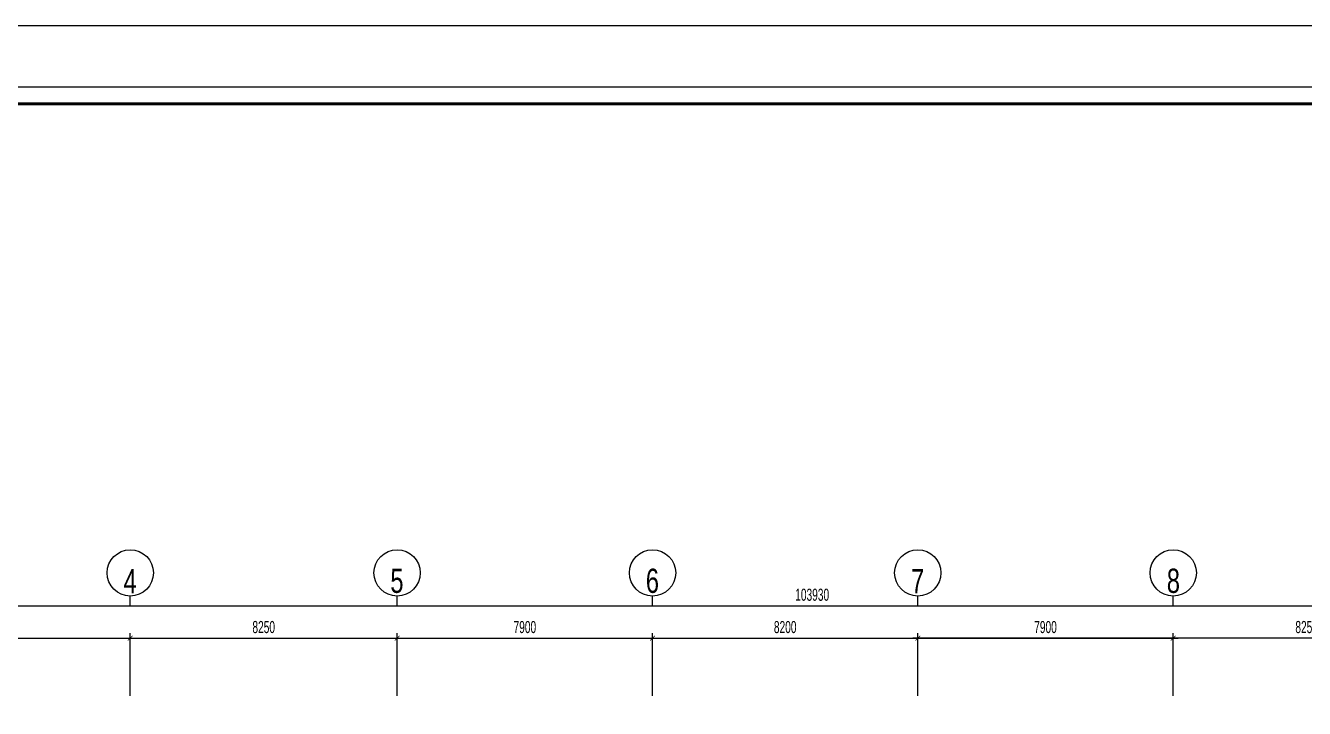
# Model space of a CAD drawing. Extents: x 1719887 to 1865417, y -150890 to 59748.
# Drawn here: x 1759431 to 1798976, y 38634 to 59748 of the extents above; entities that cross this region are included whole.
import ezdxf

# ---------------------------------------------------------------- set-up
doc = ezdxf.new("R2010")
doc.units = 0
doc.header["$LTSCALE"] = 1000
doc.header["$MEASUREMENT"] = 0
doc.header["$PDMODE"] = 3
doc.layers.get('0').update_dxf_attribs({"linetype": 'CONTINUOUS'})
doc.layers.get('Defpoints').update_dxf_attribs({"linetype": 'CONTINUOUS'})
for name, color, linetype in [('CDC-KHUNGTEN', 7, 'CONTINUOUS'), ('CDC.02.DIM', 1, 'CONTINUOUS'), ('CDC.06.TEXT', 2, 'CONTINUOUS'), ('KCS_CHI', 1, 'CONTINUOUS')]:
    doc.layers.add(name, color=color, linetype=linetype)
doc.styles.add('ARIAL', font='arial.ttf', dxfattribs={"width": 0.6})
doc.dimstyles.new('D150', dxfattribs={"dimscale": 150, "dimtxt": 2.5, "dimasz": 1, "dimexe": 1, "dimexo": 0, "dimgap": 1, "dimtad": 1, "dimdec": 0, "dimdsep": 46, "dimtxsty": 'ARIAL', "dimblk": 'ARCHTICK', "dimcen": 1, "dimdle": 1, "dimclrd": 1, "dimclre": 1, "dimclrt": 2, "dimadec": 0, "dimazin": 0, "dimtfac": 0.00072, "dimtdec": 0, "dimtix": 1, "dimtmove": 2, "dimatfit": 3, "dimldrblk": 'ARCHTICK', "dimfxl": 1, "dimtolj": 1, "dimlwd": -1, "dimlwe": -1, "dimarcsym": 0})

# ---------------------------------------------------------------- blocks, each defined once
blk = doc.blocks.new('_ARCHTICK')
at = {"color": 0, "linetype": 'ByBlock', "const_width": 0.15}
blk.add_lwpolyline([(-0.5, -0.5), (0.5, 0.5)], dxfattribs=at)
blk = doc.blocks.new('*D1014')
at = {"layer": 'CDC.02.DIM', "color": 1, "transparency": 16777216}
for p, q in [((1754270, 40806), (1762820, 40806)), ((1754420, 39026), (1754420, 40956)), ((1762670, 39026), (1762670, 40956))]:
    blk.add_line(p, q, dxfattribs=at)
at = {"layer": 'Defpoints', "color": 0, "transparency": 16777216}
for p in [(1762670, 40806), (1754420, 39026), (1762670, 39026)]:
    blk.add_point(p, dxfattribs=at)
at = {"layer": 'CDC.02.DIM', "color": 1, "transparency": 16777216, "xscale": 150, "yscale": 150, "zscale": 150, "rotation": 180}
blk.add_blockref('_ARCHTICK', (1754420, 40806), dxfattribs=at)
at = {"layer": 'CDC.02.DIM', "color": 1, "transparency": 16777216, "xscale": 150, "yscale": 150, "zscale": 150}
blk.add_blockref('_ARCHTICK', (1762670, 40806), dxfattribs=at)
at = {"layer": 'CDC.02.DIM', "color": 2, "transparency": 16777216, "insert": (1758545, 41147), "char_height": 375, "attachment_point": 5, "style": 'ARIAL'}
blk.add_mtext('\\A1;8250', dxfattribs=at)
blk = doc.blocks.new('*D1015')
at = {"layer": 'CDC.02.DIM', "color": 1, "transparency": 16777216}
for p, q in [((1762520, 40806), (1771070, 40806)), ((1762670, 39026), (1762670, 40956)), ((1770920, 39026), (1770920, 40956))]:
    blk.add_line(p, q, dxfattribs=at)
at = {"layer": 'Defpoints', "color": 0, "transparency": 16777216}
for p in [(1770920, 40806), (1762670, 39026), (1770920, 39026)]:
    blk.add_point(p, dxfattribs=at)
at = {"layer": 'CDC.02.DIM', "color": 1, "transparency": 16777216, "xscale": 150, "yscale": 150, "zscale": 150, "rotation": 180}
blk.add_blockref('_ARCHTICK', (1762670, 40806), dxfattribs=at)
at = {"layer": 'CDC.02.DIM', "color": 1, "transparency": 16777216, "xscale": 150, "yscale": 150, "zscale": 150}
blk.add_blockref('_ARCHTICK', (1770920, 40806), dxfattribs=at)
at = {"layer": 'CDC.02.DIM', "color": 2, "transparency": 16777216, "insert": (1766795, 41147), "char_height": 375, "attachment_point": 5, "style": 'ARIAL'}
blk.add_mtext('\\A1;8250', dxfattribs=at)
blk = doc.blocks.new('*D1016')
at = {"layer": 'CDC.02.DIM', "color": 1, "transparency": 16777216}
for p, q in [((1731790, 39026), (1731790, 41956)), ((1835720, 39026), (1835720, 41956)), ((1731640, 41806), (1835870, 41806))]:
    blk.add_line(p, q, dxfattribs=at)
at = {"layer": 'Defpoints', "color": 0, "transparency": 16777216}
for p in [(1835720, 41806), (1731790, 39026), (1835720, 39026)]:
    blk.add_point(p, dxfattribs=at)
at = {"layer": 'CDC.02.DIM', "color": 1, "transparency": 16777216, "xscale": 150, "yscale": 150, "zscale": 150, "rotation": 180}
blk.add_blockref('_ARCHTICK', (1731790, 41806), dxfattribs=at)
at = {"layer": 'CDC.02.DIM', "color": 1, "transparency": 16777216, "xscale": 150, "yscale": 150, "zscale": 150}
blk.add_blockref('_ARCHTICK', (1835720, 41806), dxfattribs=at)
at = {"layer": 'CDC.02.DIM', "color": 2, "transparency": 16777216, "insert": (1783755, 42147), "char_height": 375, "attachment_point": 5, "style": 'ARIAL'}
blk.add_mtext('\\A1;103930', dxfattribs=at)
blk = doc.blocks.new('*D1017')
at = {"layer": 'CDC.02.DIM', "color": 1, "transparency": 16777216}
for p, q in [((1770770, 40806), (1778970, 40806)), ((1770920, 39026), (1770920, 40956)), ((1778820, 39026), (1778820, 40956))]:
    blk.add_line(p, q, dxfattribs=at)
at = {"layer": 'Defpoints', "color": 0, "transparency": 16777216}
for p in [(1778820, 40806), (1770920, 39026), (1778820, 39026)]:
    blk.add_point(p, dxfattribs=at)
at = {"layer": 'CDC.02.DIM', "color": 1, "transparency": 16777216, "xscale": 150, "yscale": 150, "zscale": 150, "rotation": 180}
blk.add_blockref('_ARCHTICK', (1770920, 40806), dxfattribs=at)
at = {"layer": 'CDC.02.DIM', "color": 1, "transparency": 16777216, "xscale": 150, "yscale": 150, "zscale": 150}
blk.add_blockref('_ARCHTICK', (1778820, 40806), dxfattribs=at)
at = {"layer": 'CDC.02.DIM', "color": 2, "transparency": 16777216, "insert": (1774870, 41147), "char_height": 375, "attachment_point": 5, "style": 'ARIAL'}
blk.add_mtext('\\A1;7900', dxfattribs=at)
blk = doc.blocks.new('*D1018')
at = {"layer": 'CDC.02.DIM', "color": 1, "transparency": 16777216}
for p, q in [((1786870, 40806), (1795070, 40806)), ((1787020, 39026), (1787020, 40956)), ((1794920, 39026), (1794920, 40956))]:
    blk.add_line(p, q, dxfattribs=at)
at = {"layer": 'Defpoints', "color": 0, "transparency": 16777216}
for p in [(1794920, 40806), (1787020, 39026), (1794920, 39026)]:
    blk.add_point(p, dxfattribs=at)
at = {"layer": 'CDC.02.DIM', "color": 1, "transparency": 16777216, "xscale": 150, "yscale": 150, "zscale": 150, "rotation": 180}
blk.add_blockref('_ARCHTICK', (1787020, 40806), dxfattribs=at)
at = {"layer": 'CDC.02.DIM', "color": 1, "transparency": 16777216, "xscale": 150, "yscale": 150, "zscale": 150}
blk.add_blockref('_ARCHTICK', (1794920, 40806), dxfattribs=at)
at = {"layer": 'CDC.02.DIM', "color": 2, "transparency": 16777216, "insert": (1790970, 41147), "char_height": 375, "attachment_point": 5, "style": 'ARIAL'}
blk.add_mtext('\\A1;7900', dxfattribs=at)
blk = doc.blocks.new('*D1019')
at = {"layer": 'CDC.02.DIM', "color": 1, "transparency": 16777216}
for p, q in [((1778670, 40806), (1787170, 40806)), ((1778820, 39026), (1778820, 40956)), ((1787020, 39026), (1787020, 40956))]:
    blk.add_line(p, q, dxfattribs=at)
at = {"layer": 'Defpoints', "color": 0, "transparency": 16777216}
for p in [(1787020, 40806), (1778820, 39026), (1787020, 39026)]:
    blk.add_point(p, dxfattribs=at)
at = {"layer": 'CDC.02.DIM', "color": 1, "transparency": 16777216, "xscale": 150, "yscale": 150, "zscale": 150, "rotation": 180}
blk.add_blockref('_ARCHTICK', (1778820, 40806), dxfattribs=at)
at = {"layer": 'CDC.02.DIM', "color": 1, "transparency": 16777216, "xscale": 150, "yscale": 150, "zscale": 150}
blk.add_blockref('_ARCHTICK', (1787020, 40806), dxfattribs=at)
at = {"layer": 'CDC.02.DIM', "color": 2, "transparency": 16777216, "insert": (1782920, 41147), "char_height": 375, "attachment_point": 5, "style": 'ARIAL'}
blk.add_mtext('\\A1;8200', dxfattribs=at)
blk = doc.blocks.new('*D1024')
at = {"layer": 'CDC.02.DIM', "color": 1, "transparency": 16777216}
for p, q in [((1803320, 40806), (1794770, 40806)), ((1794920, 39026), (1794920, 40956)), ((1803170, 39026), (1803170, 40956))]:
    blk.add_line(p, q, dxfattribs=at)
at = {"layer": 'Defpoints', "color": 0, "transparency": 16777216}
for p in [(1794920, 40806), (1794920, 39026), (1803170, 39026)]:
    blk.add_point(p, dxfattribs=at)
at = {"layer": 'CDC.02.DIM', "color": 1, "transparency": 16777216, "xscale": 150, "yscale": 150, "zscale": 150, "rotation": 180}
blk.add_blockref('_ARCHTICK', (1794920, 40806), dxfattribs=at)
at = {"layer": 'CDC.02.DIM', "color": 1, "transparency": 16777216, "xscale": 150, "yscale": 150, "zscale": 150}
blk.add_blockref('_ARCHTICK', (1803170, 40806), dxfattribs=at)
at = {"layer": 'CDC.02.DIM', "color": 2, "transparency": 16777216, "insert": (1799045, 41147), "char_height": 375, "attachment_point": 5, "style": 'ARIAL'}
blk.add_mtext('\\A1;8250', dxfattribs=at)
blk = doc.blocks.new('*D1025')
at = {"layer": 'CDC.02.DIM', "color": 1, "transparency": 16777216}
for p, q in [((1795070, 40806), (1786870, 40806)), ((1787020, 39026), (1787020, 40956)), ((1794920, 39026), (1794920, 40956))]:
    blk.add_line(p, q, dxfattribs=at)
at = {"layer": 'Defpoints', "color": 0, "transparency": 16777216}
for p in [(1787020, 40806), (1787020, 39026), (1794920, 39026)]:
    blk.add_point(p, dxfattribs=at)
at = {"layer": 'CDC.02.DIM', "color": 1, "transparency": 16777216, "xscale": 150, "yscale": 150, "zscale": 150, "rotation": 180}
blk.add_blockref('_ARCHTICK', (1787020, 40806), dxfattribs=at)
at = {"layer": 'CDC.02.DIM', "color": 1, "transparency": 16777216, "xscale": 150, "yscale": 150, "zscale": 150}
blk.add_blockref('_ARCHTICK', (1794920, 40806), dxfattribs=at)
at = {"layer": 'CDC.02.DIM', "color": 2, "transparency": 16777216, "insert": (1790970, 41147), "char_height": 375, "attachment_point": 5, "style": 'ARIAL'}
blk.add_mtext('\\A1;7900', dxfattribs=at)
blk = doc.blocks.new('*D1011')
at = {"layer": 'CDC.02.DIM', "color": 1, "transparency": 16777216}
for p, q in [((1731790, 39026), (1731790, 41956)), ((1835720, 39026), (1835720, 41956)), ((1731640, 41806), (1835870, 41806))]:
    blk.add_line(p, q, dxfattribs=at)
at = {"layer": 'Defpoints', "color": 0, "transparency": 16777216}
for p in [(1835720, 41806), (1731790, 39026), (1835720, 39026)]:
    blk.add_point(p, dxfattribs=at)
at = {"layer": 'CDC.02.DIM', "color": 1, "transparency": 16777216, "xscale": 150, "yscale": 150, "zscale": 150, "rotation": 180}
blk.add_blockref('_ARCHTICK', (1731790, 41806), dxfattribs=at)
at = {"layer": 'CDC.02.DIM', "color": 1, "transparency": 16777216, "xscale": 150, "yscale": 150, "zscale": 150}
blk.add_blockref('_ARCHTICK', (1835720, 41806), dxfattribs=at)
at = {"layer": 'CDC.02.DIM', "color": 2, "transparency": 16777216, "insert": (1783755, 42147), "char_height": 375, "attachment_point": 5, "style": 'ARIAL'}
blk.add_mtext('\\A1;103930', dxfattribs=at)
blk = doc.blocks.new('KHUNG TEN')
at = {"layer": 'CDC-KHUNGTEN', "color": 8}
blk.add_lwpolyline([(75096, 1100), (83000, 1100), (83000, 58300), (3000, 58300), (3000, 1100), (75096, 1100)], dxfattribs=at)
at = {"layer": 'CDC-KHUNGTEN', "color": 255, "lineweight": 60}
blk.add_lwpolyline([(74900, 1400), (74900, 58000), (3300, 58000), (3300, 1400), (74900, 1400)], close=True, dxfattribs=at)
at = {"layer": 'Defpoints', "color": 1, "ltscale": 0.2}
blk.add_lwpolyline([(0, 0), (0, 59400), (84100, 59400), (84100, 0), (0, 0)], close=True, dxfattribs=at)

msp = doc.modelspace()

# ---------------------------------------------------------------- linework, layer by layer
at = {"layer": 'KCS_CHI'}
for p, q in [((1762669.6, 41805.6), (1762669.6, 42107.5)), ((1770919.6, 41805.6), (1770919.6, 42107.5)), ((1778819.5, 41805.6), (1778819.5, 42107.5)), ((1787019.5, 41805.6), (1787019.5, 42107.5)), ((1787019.5, 41805.6), (1787019.5, 42107.5)), ((1794919.5, 41805.6), (1794919.5, 42107.5))]:
    msp.add_line(p, q, dxfattribs=at)
for centre in [(1762669.6, 42823.4), (1770919.6, 42823.4), (1778819.5, 42823.4), (1787019.5, 42823.4), (1794919.5, 42823.4)]:
    msp.add_circle(centre, 715.9, dxfattribs=at)

# ---------------------------------------------------------------- block references
at = {"layer": 'CDC.06.TEXT', "xscale": 1.730439951605972, "yscale": 1.730439951605972, "zscale": 1.730439951605972}
msp.add_blockref('KHUNG TEN', (1719886.7, -43039.7), dxfattribs=at)

# ---------------------------------------------------------------- texts
at = {"layer": 'CDC.06.TEXT', "char_height": 750, "width": 696.96, "attachment_point": 8, "line_spacing_factor": 0.938532}
for s, insert in [('{\\fArial|b0|i0|c0|p34;\\W0.7;4}', (1762664.9, 42195.1)), ('{\\fArial|b0|i0|c0|p34;\\W0.7;5}', (1770914.9, 42195.1)), ('{\\fArial|b0|i0|c0|p34;\\W0.7;6}', (1778814.9, 42195.1)), ('{\\fArial|b0|i0|c0|p34;\\W0.7;7}', (1787014.9, 42195.1)), ('{\\fArial|b0|i0|c0|p34;\\W0.7;8}', (1794924.2, 42195.1))]:
    msp.add_mtext(s, dxfattribs=dict(at, insert=insert))

# ---------------------------------------------------------------- dimensions: what is measured, and where the dimension line sits
at = {"layer": 'CDC.02.DIM'}
for base, p1, p2, picture, middle in [((1835719.9, 41805.6), (1731789.9, 39025.8), (1835719.9, 39025.8), '*D1016', (1783754.9, 42147.2)), ((1835719.9, 41805.6), (1731789.9, 39025.8), (1835719.9, 39025.8), '*D1011', (1783754.9, 42147.2)), ((1762669.6, 40805.6), (1754419.6, 39025.8), (1762669.6, 39025.8), '*D1014', (1758544.6, 41147.1)), ((1770919.6, 40805.6), (1762669.6, 39025.8), (1770919.6, 39025.8), '*D1015', (1766794.6, 41147.1)), ((1778819.5, 40805.6), (1770919.6, 39025.8), (1778819.5, 39025.8), '*D1017', (1774869.6, 41147.1)), ((1787019.5, 40805.6), (1778819.5, 39025.8), (1787019.5, 39025.8), '*D1019', (1782919.5, 41147.1)), ((1794919.5, 40805.6), (1787019.5, 39025.8), (1794919.5, 39025.8), '*D1018', (1790969.5, 41147.1))]:
    dim = msp.add_linear_dim(base=base, p1=p1, p2=p2, dimstyle='D150', dxfattribs=at)
    dim.commit()
    dim.dimension.update_dxf_attribs({"geometry": picture, "text_midpoint": middle})
for base, p1, p2, picture, middle in [((1787019.5, 40805.6), (1794919.5, 39025.8), (1787019.5, 39025.8), '*D1025', (1790969.5, 41147.1)), ((1794919.5, 40805.6), (1803169.5, 39025.8), (1794919.5, 39025.8), '*D1024', (1799044.5, 41147.1))]:
    dim = msp.add_linear_dim(base=base, p1=p1, p2=p2, angle=180, dimstyle='D150', dxfattribs=at)
    dim.commit()
    dim.dimension.update_dxf_attribs({"geometry": picture, "text_midpoint": middle})

doc.saveas('drawing.dxf')
